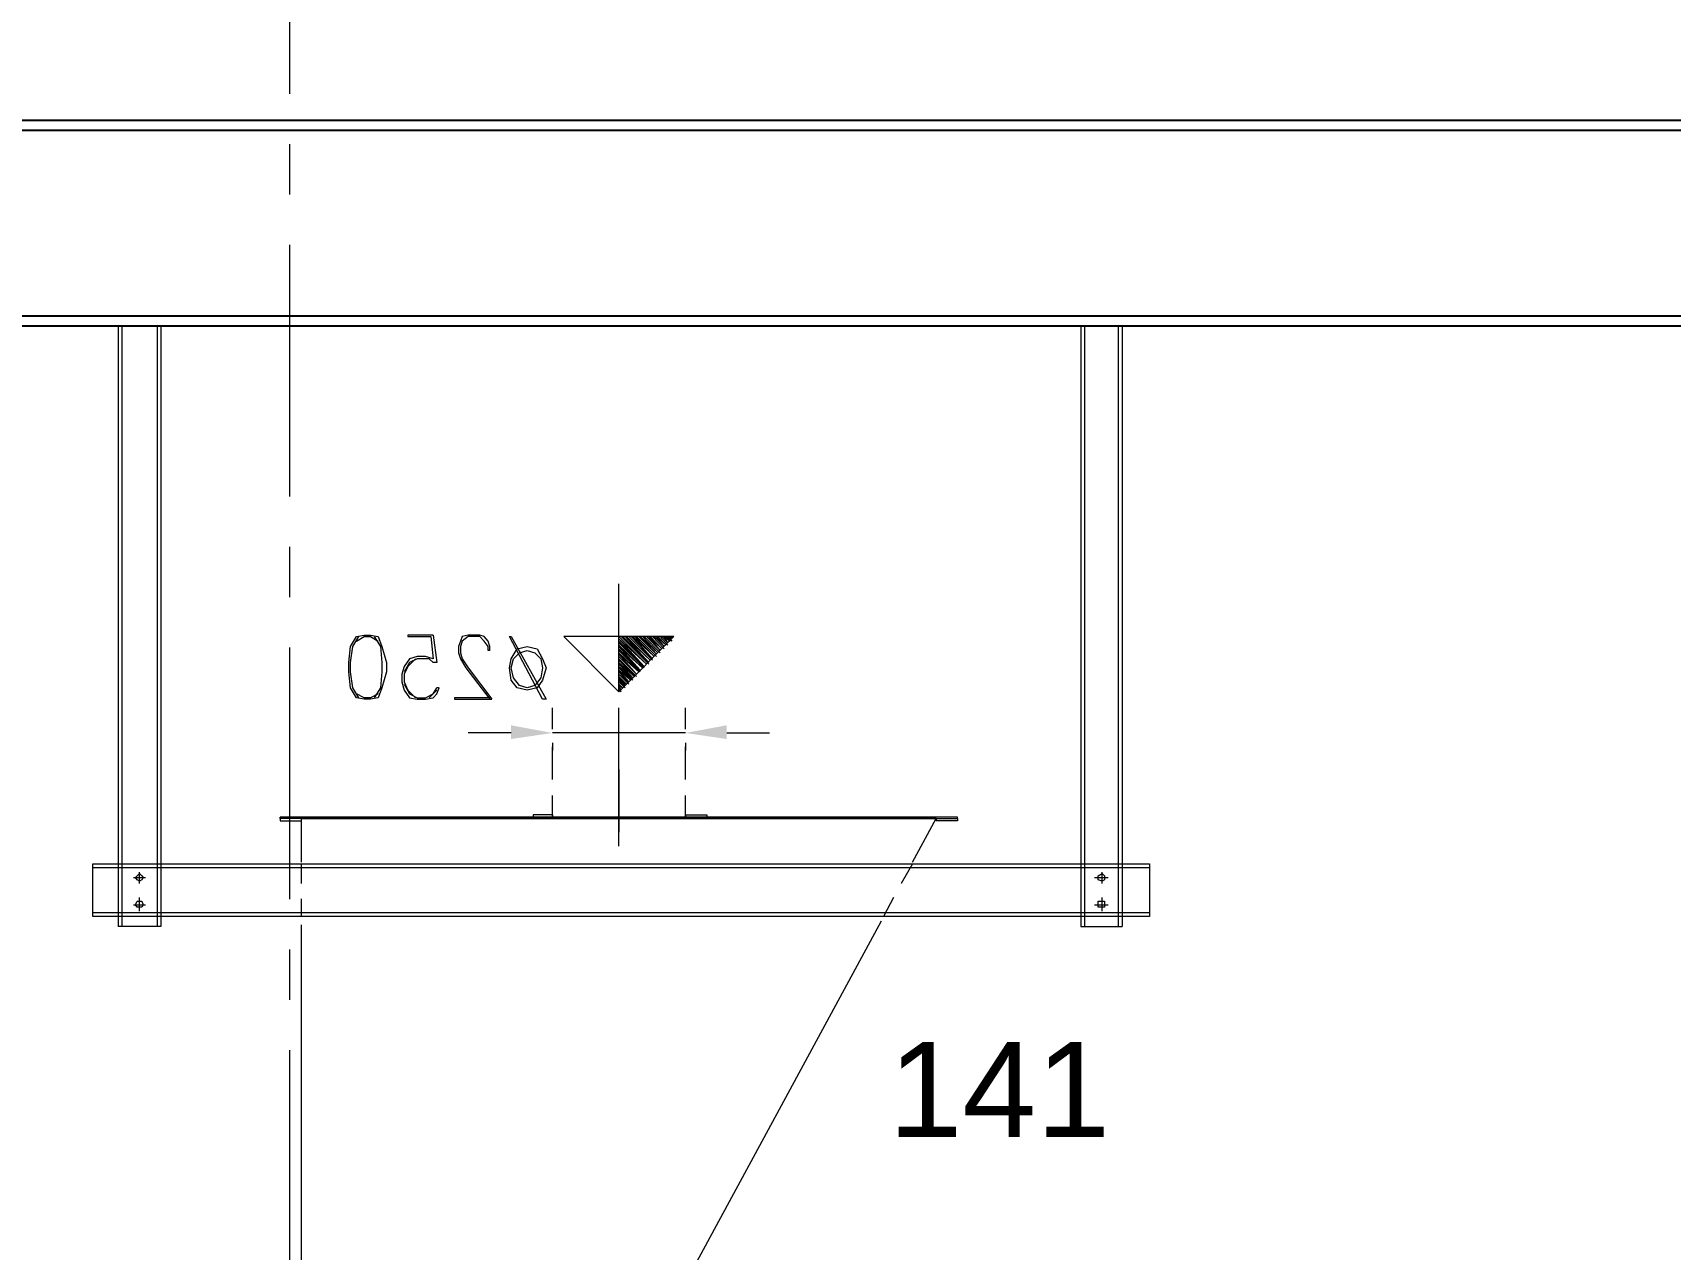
# Model space of a CAD drawing. Header units: millimetres. Extents: x 3220 to 226993, y 817 to 176024.
# Drawn here: x 73136 to 76234, y 90406 to 92708 of the extents above; entities that cross this region are included whole.
import ezdxf

# ---------------------------------------------------------------- set-up
doc = ezdxf.new("R2010")
doc.units = ezdxf.units.MM
doc.linetypes.add('AXES', pattern=[50.8, 31.75, -6.35, 6.35, -6.35])
doc.layers.add('Axe', color=1, linetype='AXES', lineweight=9)
doc.layers.add('Repère', color=76, linetype='Continuous')
doc.styles.get("Standard").update_dxf_attribs({"font": 'arial.ttf'})

# ---------------------------------------------------------------- blocks, each defined once
blk = doc.blocks.new('section 5-4')
for points in [[(14805, 10610), (195, 10610), (195, 11000), (14805, 11000)], [(195, 10981), (14805, 10981), (14805, 10629), (195, 10629)]]:
    blk.add_lwpolyline(points, close=True)
at = {"layer": 'Axe', "ltscale": 15}
blk.add_line((3000, -8000), (3000, 28505.5), dxfattribs=at)
blk = doc.blocks.new('ligne broyage 2')
at = {"true_color": 0x000001}
for points in [[(1574.4, 11630.3), (1574.4, 11604.3), (1652.5, 11615.8)], [(1982.3, 11630.3), (1982.3, 11604.3), (1904.2, 11615.8)]]:
    blk.add_hatch(color=1, dxfattribs=at).paths.add_polyline_path(points)
at = {"color": 7, "linetype": 'Continuous', "lineweight": 5, "true_color": 0x000007}
for points in [[(826.5, 12385), (826.5, 11249.8), (826.5, 11249.8)], [(904.6, 12385), (904.6, 11249.8), (826.5, 11249.8)], [(833.7, 12385), (833.7, 11249.8)], [(897.4, 12385), (897.4, 11249.8)], [(2644.9, 12385), (2644.9, 11249.8), (2725.9, 11249.8)], [(2652.1, 12385), (2652.1, 11249.8)], [(2718.6, 12385), (2718.6, 11249.8)], [(2725.9, 12385), (2725.9, 11249.8), (2725.9, 11249.8)], [(1678.5, 11793.8), (1678.5, 11798.1), (1674.2, 11798.1)], [(1685.8, 11798.1), (1678.5, 11789.4), (1678.5, 11789.4)], [(1685.8, 11786.5), (1693, 11798.1), (1681.4, 11789.4), (1688.7, 11798.1), (1681.4, 11789.4)], [(1700.2, 11798.1), (1685.8, 11782.2), (1685.8, 11782.2)], [(1693, 11779.3), (1707.5, 11798.1), (1688.7, 11782.2), (1704.6, 11798.1), (1688.7, 11782.2)], [(1714.7, 11798.1), (1693, 11775), (1693, 11775)], [(1700.2, 11772.1), (1721.9, 11798.1), (1697.4, 11775), (1719.1, 11798.1), (1697.4, 11775)], [(1730.6, 11798.1), (1700.2, 11767.7), (1700.2, 11767.7)], [(1707.5, 11764.8), (1737.9, 11798.1), (1704.6, 11767.7), (1733.5, 11798.1), (1704.6, 11767.7)], [(1745.1, 11798.1), (1707.5, 11760.5), (1707.5, 11760.5)], [(1714.7, 11756.1), (1752.3, 11798.1), (1711.8, 11760.5), (1748, 11798.1), (1711.8, 11760.5)], [(1759.6, 11798.1), (1714.7, 11753.3), (1714.7, 11753.3)], [(1721.9, 11748.9), (1766.8, 11798.1), (1719.1, 11753.3), (1763.9, 11798.1), (1719.1, 11753.3)], [(1774, 11798.1), (1721.9, 11746), (1721.9, 11746)], [(1730.6, 11741.7), (1778.4, 11793.8), (1726.3, 11746), (1778.4, 11798.1), (1726.3, 11746)], [(1778.4, 11786.5), (1730.6, 11738.8), (1730.6, 11738.8)], [(1737.9, 11734.4), (1778.4, 11779.3), (1733.5, 11738.8), (1778.4, 11782.2), (1733.5, 11738.8)], [(1778.4, 11772.1), (1737.9, 11731.6), (1737.9, 11731.6)], [(1745.1, 11727.2), (1778.4, 11764.8), (1740.8, 11731.6), (1778.4, 11767.7), (1740.8, 11731.6)], [(1778.4, 11756.1), (1745.1, 11722.9), (1745.1, 11722.9)], [(1752.3, 11720), (1778.4, 11748.9), (1748, 11722.9), (1778.4, 11753.3), (1748, 11722.9)], [(1752.3, 11715.6), (1778.4, 11741.7), (1752.3, 11720), (1778.4, 11746)], [(1759.6, 11712.8), (1778.4, 11734.4), (1755.2, 11715.6), (1778.4, 11738.8), (1755.2, 11715.6)], [(1759.6, 11708.4), (1778.4, 11727.2), (1759.6, 11712.8), (1778.4, 11731.6)], [(1766.8, 11705.5), (1778.4, 11720), (1763.9, 11708.4), (1778.4, 11722.9), (1763.9, 11708.4)], [(1766.8, 11701.2), (1778.4, 11712.8), (1766.8, 11705.5), (1778.4, 11715.6)], [(1774, 11696.8), (1778.4, 11705.5), (1771.1, 11701.2), (1778.4, 11708.4), (1771.1, 11701.2)], [(1774, 11693.9), (1778.4, 11696.8), (1774, 11696.8), (1778.4, 11701.2)], [(1778.4, 11693.9), (1778.4, 11696.8), (1778.4, 11696.8)], [(1652.5, 11623.1), (1652.5, 11663.6), (1652.5, 11663.6)], [(1904.2, 11623.1), (1904.2, 11663.6), (1904.2, 11663.6)], [(1652.5, 11527.6), (1652.5, 11589.8)], [(1904.2, 11527.6), (1904.2, 11589.8)], [(1652.5, 11456.7), (1652.5, 11497.2)], [(1904.2, 11456.7), (1904.2, 11497.2)], [(2773.6, 11368.5), (774.4, 11368.5), (774.4, 11368.5)], [(774.4, 11268.7), (2773.6, 11268.7), (2773.6, 11368.5)], [(774.4, 11368.5), (774.4, 11268.7), (774.4, 11268.7)], [(2773.6, 11361.2), (774.4, 11361.2)], [(1222.9, 11368.5), (1244.6, 11330.9), (1244.6, 11330.9)], [(2378.7, 11330.9), (2378.7, 11368.5), (2378.7, 11368.5)], [(1259, 11304.8), (1277.8, 11268.7), (1277.8, 11268.7)], [(2378.7, 11268.7), (2378.7, 11301.9), (2378.7, 11301.9)], [(2773.6, 11275.9), (774.4, 11275.9)]]:
    blk.add_lwpolyline(points, dxfattribs=at)
at = {"color": 7, "linetype": 'Continuous', "lineweight": 15, "true_color": 0x000007}
for points in [[(1674.2, 11798.1), (1882.5, 11798.1), (1778.4, 11693.9), (1778.4, 11897.9)], [(1778.4, 11693.9), (1674.2, 11798.1), (1674.2, 11798.1)], [(1137.5, 11456.7), (2419.2, 11456.7), (2419.2, 11456.7)], [(1137.5, 11453.8), (1137.5, 11456.7)], [(1178, 11453.8), (1137.5, 11453.8), (1137.5, 11449.5), (1178, 11449.5)], [(1222.9, 11371.4), (1178, 11453.8), (2378.7, 11453.8)], [(1178, 11453.8), (1178, 11449.5)], [(1652.5, 11461), (1612, 11461), (1612, 11456.7)], [(1612, 11456.7), (1652.5, 11456.7)], [(1652.5, 11461), (1652.5, 11456.7)], [(1904.2, 11461), (1940.4, 11461)], [(1904.2, 11461), (1904.2, 11456.7)], [(1904.2, 11456.7), (1940.4, 11456.7)], [(1940.4, 11461), (1940.4, 11456.7)], [(2378.7, 11453.8), (2378.7, 11456.7)], [(2378.7, 11453.8), (2378.7, 11456.7)], [(2378.7, 11453.8), (2419.2, 11453.8), (2419.2, 11449.5), (2378.7, 11449.5)], [(2378.7, 11371.4), (2378.7, 11453.8), (2378.7, 11453.8)], [(2419.2, 11453.8), (2419.2, 11456.7), (2419.2, 11456.7)], [(1282.2, 11260), (1771.1, 10357.3), (1771.1, 10357.3)], [(2378.7, 10353), (2378.7, 11252.7)]]:
    blk.add_lwpolyline(points, dxfattribs=at)
at = {"color": 7, "linetype": 'Continuous', "lineweight": 5, "true_color": 0x000007}
for points in [[(1681.4, 11798.1), (1678.5, 11793.8)], [(1697.4, 11798.1), (1685.8, 11786.5)], [(1711.8, 11798.1), (1693, 11779.3)], [(1726.3, 11798.1), (1700.2, 11772.1)], [(1740.8, 11798.1), (1707.5, 11764.8)], [(1755.2, 11798.1), (1714.7, 11756.1)], [(1771.1, 11798.1), (1721.9, 11748.9)], [(1778.4, 11789.4), (1730.6, 11741.7)], [(1778.4, 11775), (1737.9, 11734.4)], [(1778.4, 11760.5), (1745.1, 11727.2)], [(871.4, 11342.4), (871.4, 11345.3), (864.1, 11349.7), (859.8, 11345.3), (859.8, 11338.1), (864.1, 11335.2), (871.4, 11338.1)], [(2692.6, 11342.4), (2689.7, 11345.3), (2685.4, 11349.7), (2681, 11345.3), (2678.1, 11342.4), (2681, 11338.1), (2685.4, 11335.2), (2689.7, 11338.1)], [(871.4, 11290.3), (871.4, 11297.6), (859.8, 11297.6), (859.8, 11286), (871.4, 11286)], [(2692.6, 11290.3), (2689.7, 11297.6), (2681, 11297.6), (2678.1, 11290.3), (2681, 11286), (2689.7, 11286)]]:
    blk.add_lwpolyline(points, close=True, dxfattribs=at)
at = {"color": 7, "linetype": 'Continuous', "lineweight": 20, "true_color": 0x000007}
for points in [[(1985.2, 11798.1), (1982.3, 11798.1), (1915.8, 11679.5), (1923, 11679.5)], [(1985.2, 11738.8), (1982.3, 11756.1), (1970.8, 11775), (1952, 11779.3), (1933.1, 11775), (1923, 11756.1), (1915.8, 11738.8), (1923, 11715.6), (1933.1, 11701.2), (1952, 11696.8), (1970.8, 11701.2), (1982.3, 11715.6)], [(2248.5, 11801), (2234, 11798.1), (2226.8, 11779.3), (2218.1, 11748.9), (2218.1, 11731.6), (2226.8, 11701.2), (2234, 11682.4), (2248.5, 11679.5), (2260.1, 11679.5), (2274.5, 11682.4), (2286.1, 11701.2), (2289, 11731.6), (2289, 11748.9), (2286.1, 11779.3), (2274.5, 11798.1), (2260.1, 11801)], [(1982.3, 11738.8), (1978, 11756.1), (1966.4, 11767.7), (1952, 11772.1), (1937.5, 11767.7), (1925.9, 11756.1), (1923, 11738.8), (1925.9, 11720), (1937.5, 11705.5), (1952, 11701.2), (1966.4, 11705.5), (1978, 11720)]]:
    blk.add_lwpolyline(points, close=True, dxfattribs=at)
for points in [[(2022.8, 11772.1), (2025.7, 11772.1), (2025.7, 11779.3), (2033, 11789.4), (2041.6, 11798.1), (2063.3, 11798.1), (2074.9, 11789.4), (2077.8, 11779.3), (2077.8, 11767.7), (2074.9, 11756.1), (2063.3, 11738.8), (2018.5, 11679.5)], [(2022.8, 11772.1), (2022.8, 11779.3), (2025.7, 11789.4), (2033, 11798.1), (2041.6, 11801), (2063.3, 11801), (2074.9, 11798.1), (2077.8, 11789.4), (2082.1, 11779.3), (2082.1, 11767.7), (2077.8, 11756.1), (2067.7, 11738.8), (2022.8, 11679.5)], [(2129.9, 11801), (2122.6, 11748.9)], [(2129.9, 11801), (2177.6, 11801), (2177.6, 11798.1), (2134.2, 11798.1)], [(2134.2, 11798.1), (2129.9, 11756.1)], [(2241.3, 11798.1), (2229.7, 11779.3), (2226.8, 11748.9), (2226.8, 11731.6), (2229.7, 11701.2), (2241.3, 11682.4)], [(2274.5, 11789.4), (2260.1, 11798.1), (2248.5, 11798.1), (2234, 11789.4)], [(2270.2, 11682.4), (2281.8, 11701.2), (2286.1, 11731.6), (2286.1, 11748.9), (2281.8, 11779.3), (2270.2, 11798.1)], [(2129.9, 11756.1), (2144.3, 11760.5), (2160.3, 11760.5), (2174.7, 11756.1), (2184.9, 11741.7), (2189.2, 11727.2), (2189.2, 11712.8), (2184.9, 11696.8), (2174.7, 11682.4), (2160.3, 11679.5), (2144.3, 11679.5), (2129.9, 11682.4), (2122.6, 11689.6), (2118.3, 11701.2), (2122.6, 11701.2)], [(2122.6, 11748.9), (2129.9, 11748.9), (2137.1, 11756.1), (2160.3, 11756.1), (2174.7, 11748.9), (2184.9, 11731.6)], [(2163.2, 11756.1), (2177.6, 11741.7), (2184.9, 11727.2), (2184.9, 11712.8), (2177.6, 11696.8), (2163.2, 11682.4)], [(2022.8, 11682.4), (2089.4, 11682.4), (2089.4, 11679.5), (2018.5, 11679.5)], [(2184.9, 11708.4), (2174.7, 11689.6), (2160.3, 11682.4), (2144.3, 11682.4), (2129.9, 11689.6), (2122.6, 11701.2)], [(2137.1, 11682.4), (2122.6, 11696.8), (2122.6, 11696.8)], [(2234, 11689.6), (2248.5, 11682.4), (2260.1, 11682.4), (2274.5, 11689.6)]]:
    blk.add_lwpolyline(points, dxfattribs=at)
at = {"color": 1, "linetype": 'Continuous', "lineweight": 5, "true_color": 0x000001}
for points in [[(1778.4, 11401.7), (1778.4, 11663.6), (1778.4, 11663.6)], [(1574.4, 11615.8), (1493.4, 11615.8)], [(1652.5, 11615.8), (1904.2, 11615.8), (1904.2, 11615.8)], [(1652.5, 11597), (1652.5, 11582.6)], [(1904.2, 11597), (1904.2, 11582.6)], [(1982.3, 11615.8), (2063.3, 11615.8)], [(1778.4, 11546.4), (1778.4, 11427.8), (1778.4, 11427.8)], [(878.6, 11342.4), (852.6, 11342.4)], [(864.1, 11330.9), (864.1, 11352.6)], [(2696.9, 11342.4), (2673.8, 11342.4)], [(2685.4, 11330.9), (2685.4, 11352.6)], [(878.6, 11290.3), (852.6, 11290.3)], [(864.1, 11278.8), (864.1, 11304.8)], [(2696.9, 11290.3), (2673.8, 11290.3)], [(2685.4, 11278.8), (2685.4, 11304.8)]]:
    blk.add_lwpolyline(points, dxfattribs=at)
at = {"color": 7, "linetype": 'Continuous', "lineweight": 15, "true_color": 0x000007}
blk.add_lwpolyline([(1178, 11453.8), (2378.7, 11453.8), (1178, 11453.8), (2378.7, 11453.8), (1178, 11453.8), (2378.7, 11453.8)], close=True, dxfattribs=at)

msp = doc.modelspace()

# ---------------------------------------------------------------- block references
msp.add_blockref('section 5-4', (70623, 81542.4))
at = {"xscale": -1}
msp.add_blockref('ligne broyage 2', (76023.7, 79767.2), dxfattribs=at)

# ---------------------------------------------------------------- texts
at = {"layer": 'Repère', "insert": (74755.4, 90798.6), "char_height": 180, "attachment_point": 1}
msp.add_mtext_dynamic_manual_height_columns('141', width=7197.386, gutter_width=12.5, heights=[0], dxfattribs=at)

doc.saveas('drawing.dxf')
